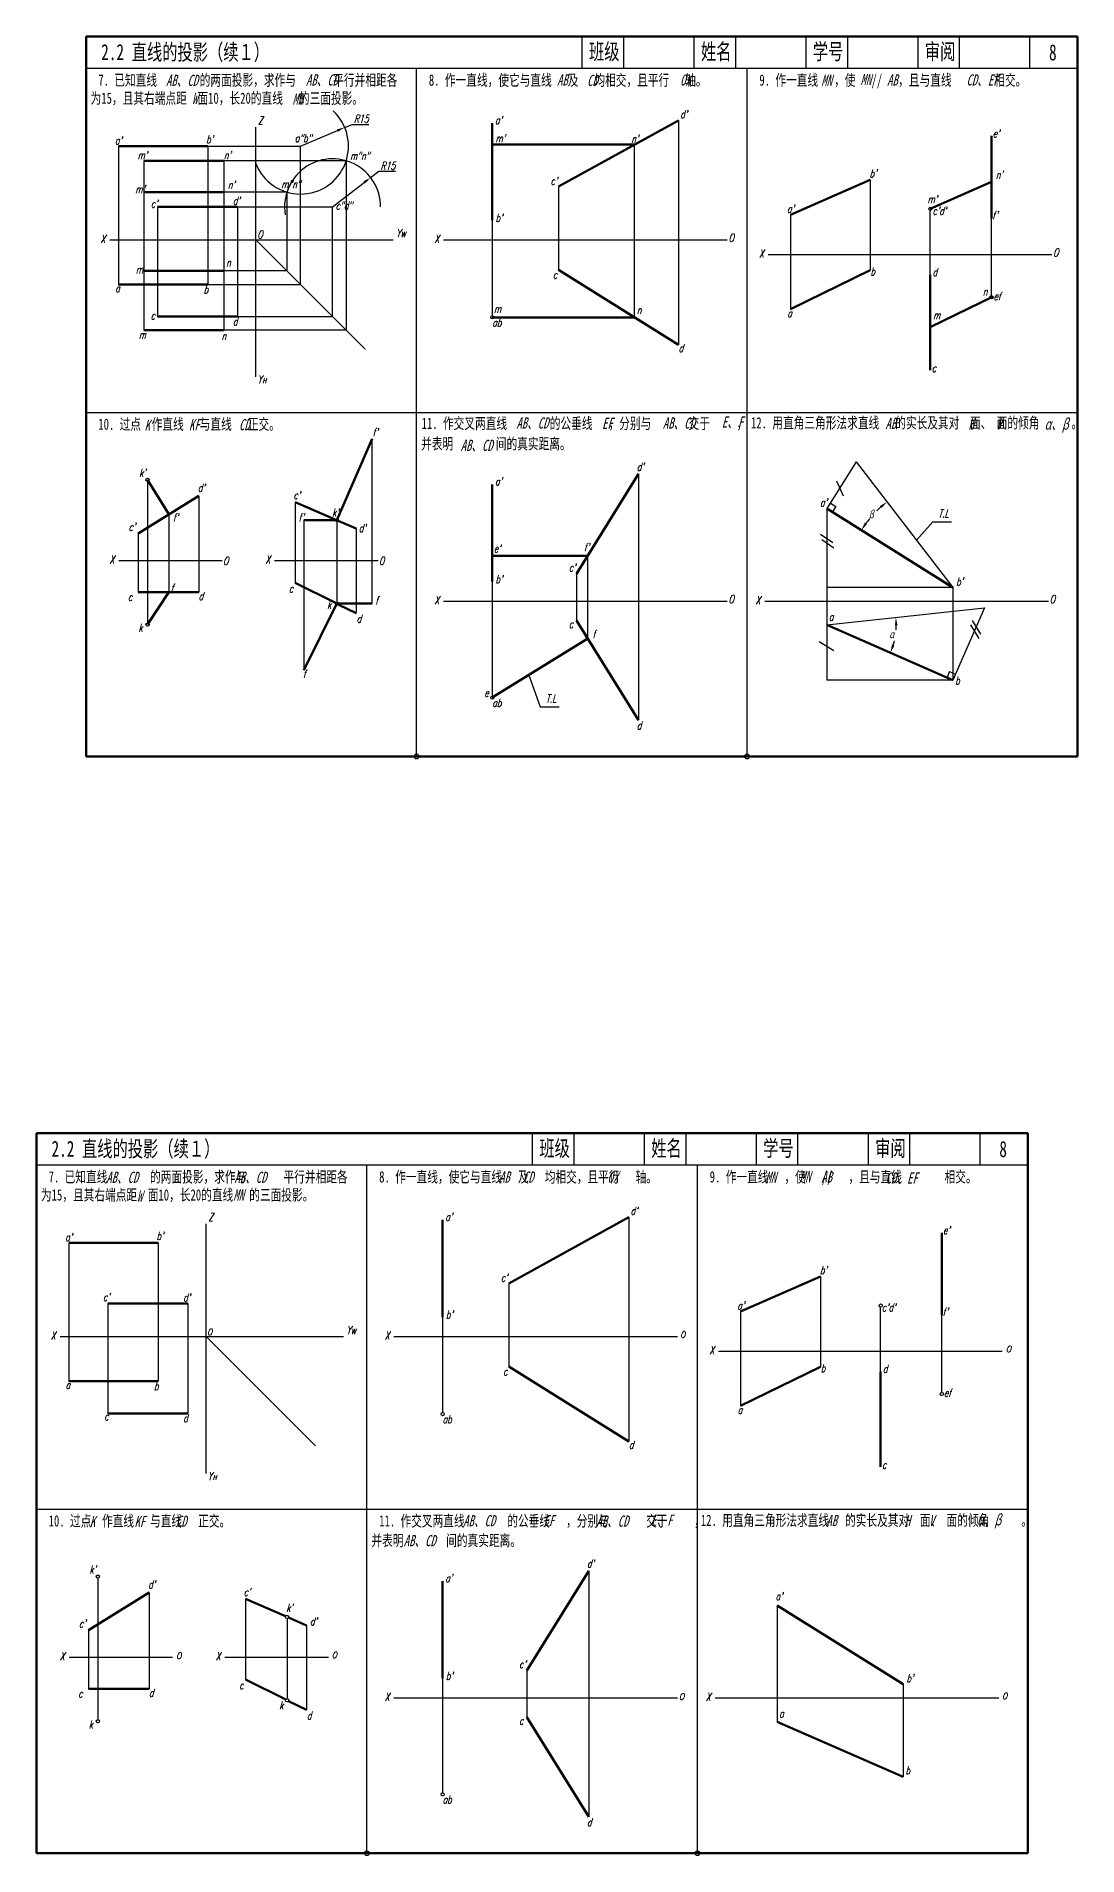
# Model space of a CAD drawing. Header units: millimetres. Extents: x -1022 to 1047, y 2161 to 2730.
# Drawn here: x -352 to -26, y 2161 to 2730 of the extents above; entities that cross this region are included whole.
import ezdxf

# ---------------------------------------------------------------- set-up
doc = ezdxf.new("R2010")
doc.units = ezdxf.units.MM
doc.header["$PDMODE"] = 33
doc.header["$PDSIZE"] = 1.5
doc.layers.get('Defpoints').update_dxf_attribs({"lineweight": 20})
for name, color, linetype, lineweight in [('标注', 7, 'Continuous', 25), ('标题文字', 7, 'Continuous', 25), ('答案作图线1', 5, 'Continuous', 25), ('答案作图线2', 6, 'Continuous', 25), ('答案标注', 1, 'Continuous', 25), ('答案粗实线', 1, 'Continuous', 50), ('答案细实线', 1, 'Continuous', 25), ('粗实线', 7, 'Continuous', 50), ('细实线', 7, 'Continuous', 25)]:
    doc.layers.add(name, color=color, linetype=linetype, lineweight=lineweight)
doc.styles.add('style1', font='txt.shx', dxfattribs={"width": 0.7, "oblique": 15})
doc.styles.add('字母标注-2.5号', font='txt.shx', dxfattribs={"width": 0.7, "oblique": 15, "height": 2.5})
doc.styles.add('尺寸文字1-2.5号', font='txt.shx', dxfattribs={"width": 0.7, "oblique": 15, "height": 2.5})
doc.styles.add('标题字母', font='SIMFANG.TTF', dxfattribs={"width": 0.7, "oblique": 15, "height": 3.5})
doc.styles.add('标题汉字1-5号', font='SimSun.ttf', dxfattribs={"width": 0.7, "height": 5})
doc.styles.add('标题汉字2-3.5号', font='SimSun.ttf', dxfattribs={"width": 0.7, "height": 3.5})
doc.dimstyles.new('尺寸25', dxfattribs={"dimtxt": 2.5, "dimasz": 2.5, "dimexe": 2, "dimexo": 0, "dimgap": 0.5, "dimtad": 1, "dimdec": 0, "dimdsep": 46, "dimtxsty": '尺寸文字1-2.5号', "dimcen": 0, "dimadec": 0, "dimazin": 0, "dimtfac": 1, "dimtdec": 0, "dimtmove": 0, "dimatfit": 3, "dimfxl": 0, "dimarcsym": 0})

# ---------------------------------------------------------------- blocks, each defined once
blk = doc.blocks.new('*D1')
at = {"layer": 'Defpoints', "color": 0}
for p in [(-255.55, 2701.21), (-269.37, 2695.38)]:
    blk.add_point(p, dxfattribs=at)
at = {"layer": '答案作图线2', "color": 0, "lineweight": -2}
for p, q in [((-269.37, 2695.38), (-257.86, 2700.24)), ((-255.55, 2701.21), (-253.25, 2702.18)), ((-253.25, 2702.18), (-248, 2702.18))]:
    blk.add_line(p, q, dxfattribs=at)
at = {"layer": '答案作图线2', "color": 0}
blk.add_solid([(-258.02, 2700.62), (-257.69, 2699.86), (-255.55, 2701.21)], dxfattribs=at)
at = {"layer": '答案作图线2', "color": 0, "insert": (-250.37, 2703.93), "char_height": 2.5, "attachment_point": 5, "style": '尺寸文字1-2.5号'}
blk.add_mtext('R15', dxfattribs=at)
blk = doc.blocks.new('*D2')
at = {"layer": 'Defpoints', "color": 0}
for p in [(-247.46, 2685.55), (-259.35, 2676.41)]:
    blk.add_point(p, dxfattribs=at)
at = {"layer": '答案作图线2', "color": 0, "lineweight": -2}
for p, q in [((-259.35, 2676.41), (-249.44, 2684.03)), ((-247.46, 2685.55), (-244.92, 2687.51)), ((-244.92, 2687.51), (-239.66, 2687.51))]:
    blk.add_line(p, q, dxfattribs=at)
at = {"layer": '答案作图线2', "color": 0}
blk.add_solid([(-249.69, 2684.36), (-249.19, 2683.7), (-247.46, 2685.55)], dxfattribs=at)
at = {"layer": '答案作图线2', "color": 0, "insert": (-242.04, 2689.26), "char_height": 2.5, "attachment_point": 5, "style": '尺寸文字1-2.5号'}
blk.add_mtext('R15', dxfattribs=at)

msp = doc.modelspace()

# ---------------------------------------------------------------- linework, layer by layer
for p, q in [((-233.09, 2504.66), (-233.09, 2719.66)), ((-129.76, 2504.66), (-129.76, 2719.66)), ((-336.42, 2612.16), (-26.42, 2612.16)), ((-248.62, 2161.99), (-248.62, 2376.99)), ((-145.29, 2161.99), (-145.29, 2376.99)), ((-351.95, 2269.49), (-41.95, 2269.49))]:
    msp.add_line(p, q)
for p in [(-233.09, 2504.66), (-129.76, 2504.66), (-248.62, 2161.99), (-145.29, 2161.99)]:
    msp.add_point(p)
at = {"layer": '答案作图线1'}
for p, q in [((-255.09, 2690.8), (-293.37, 2690.8)), ((-255.09, 2690.8), (-255.09, 2637.83)), ((-273.64, 2681), (-293.37, 2681)), ((-273.64, 2681), (-273.64, 2656.37)), ((-273.64, 2656.37), (-293.37, 2656.37)), ((-255.09, 2637.83), (-293.37, 2637.83)), ((-101.86, 2590.81), (-99.73, 2586.07)), ((-103.72, 2583.81), (-102.03, 2582.75)), ((-102.03, 2582.75), (-103.09, 2581.06)), ((-106.77, 2574.12), (-103, 2571.5)), ((-106.44, 2572.49), (-102.68, 2569.87)), ((-59.44, 2547.12), (-56.82, 2542.87)), ((-59.93, 2545.81), (-57.31, 2541.56)), ((-107.26, 2540.57), (-102.68, 2537.79)), ((-66.44, 2531.2), (-67.24, 2529.36)), ((-66.44, 2531.2), (-64.61, 2530.4))]:
    msp.add_line(p, q, dxfattribs=at)
at = {"layer": '答案作图线2'}
for p, q in [((-318.32, 2690.8), (-318.32, 2637.83)), ((-293.37, 2690.8), (-293.37, 2637.83)), ((-104.78, 2582.12), (-104.78, 2557.47)), ((-104.78, 2545.77), (-55.54, 2551.15)), ((-55.54, 2551.15), (-65.41, 2528.56))]:
    msp.add_line(p, q, dxfattribs=at)
for centre, radius, start, end in [((-65.41, 2557.47), 33.78, 131.8781, 134.7262), ((-65.41, 2557.47), 33.78, 141.0579, 143.7128), ((-104.78, 2545.77), 21.65, 355.9838, 359.6231), ((-104.78, 2545.77), 21.65, 343.0224, 346.603)]:
    msp.add_arc(centre, radius, start, end, dxfattribs=at)
for points in [[(-88.22, 2582.94), (-87.69, 2582.3), (-86.03, 2584.22)], [(-92.29, 2577.22), (-92.98, 2577.69), (-94.04, 2575.39)], [(-83.55, 2545.6), (-82.72, 2545.64), (-83.26, 2548.12)], [(-83.69, 2539.3), (-84.47, 2539.59), (-84.94, 2537.1)]]:
    msp.add_solid(points, dxfattribs=at)
at = {"layer": '答案粗实线'}
for p, q in [((-164.95, 2695.83), (-209.42, 2695.83)), ((-293.37, 2690.8), (-318.32, 2690.8)), ((-72.48, 2675.77), (-53.33, 2684.17)), ((-293.37, 2681), (-318.32, 2681)), ((-293.37, 2656.37), (-318.32, 2656.37)), ((-72.48, 2638.79), (-52.88, 2648.35)), ((-293.37, 2637.83), (-318.32, 2637.83)), ((-209.42, 2641.87), (-164.95, 2641.87)), ((-246.97, 2603.91), (-258.03, 2578.5)), ((-317.19, 2591.1), (-310.52, 2580.35)), ((-258.03, 2578.5), (-268.37, 2578.5)), ((-179.55, 2567.4), (-209.42, 2567.4)), ((-317.19, 2545.88), (-310.52, 2555.99)), ((-268.37, 2531.64), (-258.03, 2552.43)), ((-258.03, 2552.43), (-246.97, 2552.43)), ((-209.42, 2523.06), (-179.55, 2541.56))]:
    msp.add_line(p, q, dxfattribs=at)
at = {"layer": '答案细实线'}
for p, q in [((-298.32, 2695.38), (-269.37, 2695.38)), ((-269.37, 2652.11), (-269.37, 2695.38)), ((-164.95, 2641.87), (-164.95, 2695.83)), ((-289.07, 2676.41), (-259.35, 2676.41)), ((-259.35, 2642.09), (-259.35, 2676.41)), ((-298.32, 2652.11), (-269.37, 2652.11)), ((-289.07, 2642.09), (-259.35, 2642.09)), ((-246.97, 2552.43), (-246.97, 2603.91)), ((-95.66, 2596.7), (-104.78, 2582.12)), ((-95.66, 2596.7), (-65.41, 2557.47)), ((-310.52, 2580.35), (-310.52, 2555.99)), ((-268.37, 2578.5), (-268.37, 2531.64)), ((-76.77, 2572.21), (-71.74, 2577.99)), ((-71.74, 2577.99), (-65.81, 2577.99)), ((-179.55, 2541.56), (-179.55, 2567.4)), ((-65.41, 2557.47), (-104.78, 2557.47)), ((-104.78, 2545.77), (-104.78, 2528.56)), ((-198, 2530.11), (-194.44, 2520.18)), ((-65.41, 2528.56), (-104.78, 2528.56)), ((-194.44, 2520.18), (-188.51, 2520.18))]:
    msp.add_line(p, q, dxfattribs=at)
for centre, start, end in [((-269.37, 2695.38), 201.0429, 47.2664), ((-259.35, 2676.41), 0, 189.4144), ((-259.35, 2676.41), 214.8871, 214.8871)]:
    msp.add_arc(centre, 15, start, end, dxfattribs=at)
at = {"layer": '粗实线'}
for p, q in [((-336.42, 2729.66), (-336.42, 2504.66)), ((-26.42, 2729.66), (-336.42, 2729.66)), ((-26.42, 2504.66), (-26.42, 2729.66)), ((-209.42, 2702.51), (-209.42, 2672.19)), ((-188.67, 2682.72), (-151.24, 2703.41)), ((-298.32, 2695.38), (-326.29, 2695.38)), ((-53.33, 2672.73), (-53.33, 2698.55)), ((-116.23, 2673.95), (-91.32, 2684.88)), ((-289.07, 2676.41), (-314.04, 2676.41)), ((-188.67, 2656.75), (-151.24, 2633.26)), ((-116.23, 2644.48), (-91.32, 2656.63)), ((-72.48, 2625.35), (-72.48, 2655.11)), ((-326.29, 2652.11), (-298.32, 2652.11)), ((-289.07, 2642.09), (-314.04, 2642.09)), ((-183.05, 2561.75), (-163.74, 2592.94)), ((-209.42, 2589.64), (-209.42, 2559.32)), ((-301.2, 2586.14), (-320.14, 2574.37)), ((-271.04, 2584.16), (-258.49, 2578.7)), ((-104.78, 2582.12), (-65.41, 2557.47)), ((-257.57, 2578.3), (-251.98, 2575.87)), ((-271.04, 2558.9), (-258.48, 2552.65)), ((-320.14, 2555.99), (-301.2, 2555.99)), ((-257.58, 2552.2), (-251.98, 2549.42)), ((-183.05, 2547.2), (-163.74, 2516.01)), ((-104.78, 2545.77), (-65.41, 2528.56)), ((-336.42, 2504.66), (-26.42, 2504.66)), ((-351.95, 2386.99), (-351.95, 2161.99)), ((-41.95, 2386.99), (-351.95, 2386.99)), ((-41.95, 2161.99), (-41.95, 2386.99)), ((-224.95, 2359.84), (-224.95, 2329.52)), ((-204.21, 2340.05), (-166.77, 2360.73)), ((-68.86, 2330.06), (-68.86, 2355.88)), ((-313.85, 2352.71), (-341.82, 2352.71)), ((-131.77, 2331.27), (-106.85, 2342.21)), ((-304.6, 2333.74), (-329.57, 2333.74)), ((-204.21, 2314.08), (-166.77, 2290.59)), ((-131.77, 2301.81), (-106.85, 2313.96)), ((-341.82, 2309.44), (-313.85, 2309.44)), ((-88.01, 2282.68), (-88.01, 2312.44)), ((-304.6, 2299.42), (-329.57, 2299.42)), ((-224.95, 2246.97), (-224.95, 2216.65)), ((-198.58, 2219.08), (-179.27, 2250.27)), ((-316.73, 2243.47), (-335.67, 2231.7)), ((-286.58, 2241.49), (-274.02, 2236.03)), ((-273.1, 2235.63), (-267.51, 2233.19)), ((-120.32, 2239.44), (-80.94, 2214.8)), ((-335.67, 2213.32), (-316.73, 2213.32)), ((-286.58, 2216.23), (-274.01, 2209.98)), ((-273.11, 2209.53), (-267.51, 2206.75)), ((-198.58, 2204.53), (-179.27, 2173.34)), ((-120.32, 2203.09), (-80.94, 2185.89)), ((-351.95, 2161.99), (-41.95, 2161.99))]:
    msp.add_line(p, q, dxfattribs=at)
at = {"layer": '细实线'}
for p, q in [((-181.42, 2729.66), (-181.42, 2719.66)), ((-168.42, 2729.66), (-168.42, 2719.66)), ((-146.42, 2729.66), (-146.42, 2719.66)), ((-133.42, 2729.66), (-133.42, 2719.66)), ((-111.42, 2729.66), (-111.42, 2719.66)), ((-98.42, 2729.66), (-98.42, 2719.66)), ((-76.42, 2729.66), (-76.42, 2719.66)), ((-63.42, 2729.66), (-63.42, 2719.66)), ((-41.42, 2729.66), (-41.42, 2719.66)), ((-26.42, 2719.66), (-336.42, 2719.66)), ((-283.37, 2623.28), (-283.37, 2701.26)), ((-151.24, 2703.41), (-151.24, 2633.26)), ((-326.29, 2695.38), (-326.29, 2652.11)), ((-298.32, 2695.38), (-298.32, 2652.11)), ((-91.32, 2684.88), (-91.32, 2656.63)), ((-188.67, 2682.72), (-188.67, 2656.75)), ((-314.04, 2676.41), (-314.04, 2642.09)), ((-289.07, 2676.41), (-289.07, 2642.09)), ((-209.42, 2672.19), (-209.42, 2642.37)), ((-116.23, 2673.95), (-116.23, 2644.48)), ((-72.48, 2655.11), (-72.48, 2675.27)), ((-53.33, 2648.63), (-53.33, 2672.73)), ((-329.02, 2666.11), (-240.37, 2666.11)), ((-283.37, 2666.11), (-249.17, 2631.9)), ((-224.64, 2666.11), (-135.98, 2666.11)), ((-123.14, 2661.55), (-34.49, 2661.55)), ((-163.74, 2592.94), (-163.74, 2516.01)), ((-317.19, 2590.6), (-317.19, 2546.38)), ((-301.2, 2586.14), (-301.2, 2555.99)), ((-271.04, 2584.16), (-271.04, 2558.9)), ((-258.03, 2578), (-258.03, 2552.93)), ((-251.98, 2575.87), (-251.98, 2549.42)), ((-320.14, 2574.37), (-320.14, 2555.99)), ((-326.19, 2565.94), (-293.82, 2565.94)), ((-277.46, 2565.94), (-245.1, 2565.94)), ((-209.42, 2559.32), (-209.42, 2523.56)), ((-183.05, 2561.75), (-183.05, 2547.2)), ((-224.64, 2553.24), (-135.98, 2553.24)), ((-124.22, 2553.24), (-35.57, 2553.24)), ((-104.78, 2557.47), (-104.78, 2545.77)), ((-65.41, 2557.47), (-65.41, 2528.56)), ((-196.95, 2386.99), (-196.95, 2376.99)), ((-183.95, 2386.99), (-183.95, 2376.99)), ((-161.95, 2386.99), (-161.95, 2376.99)), ((-148.95, 2386.99), (-148.95, 2376.99)), ((-126.95, 2386.99), (-126.95, 2376.99)), ((-113.95, 2386.99), (-113.95, 2376.99)), ((-91.95, 2386.99), (-91.95, 2376.99)), ((-78.95, 2386.99), (-78.95, 2376.99)), ((-56.95, 2386.99), (-56.95, 2376.99)), ((-41.95, 2376.99), (-351.95, 2376.99)), ((-166.77, 2360.73), (-166.77, 2290.59)), ((-298.9, 2280.61), (-298.9, 2358.59)), ((-341.82, 2352.71), (-341.82, 2309.44)), ((-313.85, 2352.71), (-313.85, 2309.44)), ((-106.85, 2342.21), (-106.85, 2313.96)), ((-204.21, 2340.05), (-204.21, 2314.08)), ((-329.57, 2333.74), (-329.57, 2299.42)), ((-304.6, 2333.74), (-304.6, 2299.42)), ((-131.77, 2331.27), (-131.77, 2301.81)), ((-88.01, 2312.44), (-88.01, 2332.6)), ((-224.95, 2329.52), (-224.95, 2299.7)), ((-68.86, 2305.96), (-68.86, 2330.06)), ((-344.56, 2323.44), (-255.9, 2323.44)), ((-298.9, 2323.44), (-264.7, 2289.23)), ((-240.17, 2323.44), (-151.51, 2323.44)), ((-138.67, 2318.88), (-50.02, 2318.88)), ((-332.73, 2247.93), (-332.73, 2203.71)), ((-179.27, 2250.27), (-179.27, 2173.34)), ((-316.73, 2243.47), (-316.73, 2213.32)), ((-286.58, 2241.49), (-286.58, 2216.23)), ((-273.56, 2235.33), (-273.56, 2210.26)), ((-120.32, 2239.44), (-120.32, 2203.09)), ((-335.67, 2231.7), (-335.67, 2213.32)), ((-267.51, 2233.19), (-267.51, 2206.75)), ((-341.72, 2223.27), (-309.36, 2223.27)), ((-292.99, 2223.27), (-260.63, 2223.27)), ((-198.58, 2219.08), (-198.58, 2204.53)), ((-224.95, 2216.65), (-224.95, 2180.89)), ((-80.94, 2214.8), (-80.94, 2185.89)), ((-240.17, 2210.57), (-151.51, 2210.57)), ((-139.75, 2210.57), (-51.1, 2210.57))]:
    msp.add_line(p, q, dxfattribs=at)
for centre in [(-72.48, 2675.77), (-53.33, 2648.13), (-209.42, 2641.87), (-317.19, 2591.1), (-258.03, 2578.5), (-258.03, 2552.43), (-317.19, 2545.88), (-209.42, 2523.06), (-88.01, 2333.1), (-68.86, 2305.46), (-224.95, 2299.2), (-332.73, 2248.43), (-273.56, 2235.83), (-273.56, 2209.76), (-332.73, 2203.21), (-224.95, 2180.39)]:
    msp.add_circle(centre, 0.5, dxfattribs=at)

# ---------------------------------------------------------------- texts
at = {"layer": '标注', "oblique": 15, "width": 0.7}
for s, height, style, p in [("d'", 2.5, '字母标注-2.5号', (-150.66, 2704.08)), ('Z', 2.5, '字母标注-2.5号', (-282.67, 2702.18)), ("a'", 2.5, '字母标注-2.5号', (-208.57, 2702.25)), ("e'", 2.5, '字母标注-2.5号', (-52.96, 2698.06)), ("a'", 2.5, '字母标注-2.5号', (-327.41, 2695.9)), ("b'", 2.5, '字母标注-2.5号', (-298.88, 2696.3)), ('a"b"', 2.5, '字母标注-2.5号', (-271.17, 2696.65)), ("c'", 2.5, '字母标注-2.5号', (-191.21, 2683.23)), ("b'", 2.5, '字母标注-2.5号', (-91.45, 2685.61)), ("c'", 2.5, '字母标注-2.5号', (-316.17, 2676.13)), ("d'", 2.5, '字母标注-2.5号', (-290.51, 2677.06)), ('c"d"', 2.5, '字母标注-2.5号', (-258.39, 2675.53)), ("b'", 2.5, '字母标注-2.5号', (-208.4, 2671.72)), ("a'", 2.5, '字母标注-2.5号', (-117.28, 2674.52)), ("c'd'", 2.5, '字母标注-2.5号', (-71.78, 2673.89)), ("f'", 2.5, '字母标注-2.5号', (-53.08, 2672.53)), ('X', 2.5, '字母标注-2.5号', (-331.92, 2665.13)), ('O', 2.5, '字母标注-2.5号', (-282.86, 2666.53)), ('Yw', 2.5, '字母标注-2.5号', (-239.48, 2666.88)), ('X', 2.5, '字母标注-2.5号', (-227.54, 2665.13)), ('O', 2.5, '字母标注-2.5号', (-135.57, 2665.44)), ('X', 2.5, '字母标注-2.5号', (-126.04, 2660.58)), ('O', 2.5, '字母标注-2.5号', (-34.08, 2660.88)), ('c', 2.5, '字母标注-2.5号', (-190.5, 2653.95)), ('b', 2.5, '字母标注-2.5号', (-91.21, 2654.98)), ('d', 2.5, '字母标注-2.5号', (-71.78, 2654.73)), ('a', 2.5, '字母标注-2.5号', (-327.28, 2649.73)), ('b', 2.5, '字母标注-2.5号', (-299.66, 2649.34)), ('ef', 2.5, '字母标注-2.5号', (-52.68, 2647.23)), ('a', 2.5, '字母标注-2.5号', (-117.16, 2641.95)), ('c', 2.5, '字母标注-2.5号', (-316.2, 2641.17)), ('d', 2.5, '字母标注-2.5号', (-290.51, 2639.31)), ('ab', 2.5, '字母标注-2.5号', (-209.4, 2639.03)), ('d', 2.5, '字母标注-2.5号', (-151.16, 2631.02)), ('c', 2.5, '字母标注-2.5号', (-72.02, 2624.79)), ('Y', 2.5, '字母标注-2.5号', (-282.85, 2621.25)), ('H', 1.5, 'style1', (-281.3, 2621.33)), ("f'", 2.5, '字母标注-2.5号', (-246.84, 2604.74)), ("k'", 2.5, '字母标注-2.5号', (-319.8, 2592.08)), ("d'", 2.5, '字母标注-2.5号', (-164.26, 2593.88)), ("d'", 2.5, '字母标注-2.5号', (-301.46, 2587.38)), ("c'", 2.5, '字母标注-2.5号', (-271.59, 2585.03)), ("a'", 2.5, '字母标注-2.5号', (-208.57, 2589.38)), ("k'", 2.5, '字母标注-2.5号', (-259.5, 2579.66)), ("a'", 2.5, '字母标注-2.5号', (-106.96, 2582.75)), ('T.L', 2.5, '字母标注-2.5号', (-69.95, 2579.36)), ("c'", 2.5, '字母标注-2.5号', (-323.1, 2575.15)), ("f'", 2.5, '字母标注-2.5号', (-309.25, 2578.11)), ("f'", 2.5, '字母标注-2.5号', (-269.95, 2578.11)), ("d'", 2.5, '字母标注-2.5号', (-251.17, 2574.76)), ("e'", 2.5, '字母标注-2.5号', (-208.94, 2568.35)), ("f'", 2.5, '字母标注-2.5号', (-180.76, 2568.79)), ('X', 2.5, '字母标注-2.5号', (-329.09, 2564.96)), ('O', 2.5, '字母标注-2.5号', (-293.58, 2564.53)), ('X', 2.5, '字母标注-2.5号', (-280.36, 2564.96)), ('O', 2.5, '字母标注-2.5号', (-244.85, 2564.53)), ("c'", 2.5, '字母标注-2.5号', (-185.5, 2562.44)), ('f', 2.5, '字母标注-2.5号', (-309.94, 2556.06)), ("b'", 2.5, '字母标注-2.5号', (-208.4, 2558.85)), ("b'", 2.5, '字母标注-2.5号', (-64.42, 2558.07)), ('c', 2.5, '字母标注-2.5号', (-323.33, 2553.28)), ('d', 2.5, '字母标注-2.5号', (-301.22, 2553.52)), ('c', 2.5, '字母标注-2.5号', (-273, 2555.87)), ('k', 2.5, '字母标注-2.5号', (-261.07, 2550.85)), ('f', 2.5, '字母标注-2.5号', (-246.02, 2552.16)), ('X', 2.5, '字母标注-2.5号', (-227.54, 2552.26)), ('O', 2.5, '字母标注-2.5号', (-135.57, 2552.57)), ('X', 2.5, '字母标注-2.5号', (-127.12, 2552.26)), ('O', 2.5, '字母标注-2.5号', (-35.15, 2552.57)), ('d', 2.5, '字母标注-2.5号', (-251.84, 2546.47)), ('a', 2.5, '字母标注-2.5号', (-104.19, 2547.08)), ('k', 2.5, '字母标注-2.5号', (-320.04, 2543.65)), ('c', 2.5, '字母标注-2.5号', (-185.5, 2544.79)), ('f', 2.5, '字母标注-2.5号', (-178.09, 2541.67)), ('f', 2.5, '字母标注-2.5号', (-268.59, 2529.2)), ('b', 2.5, '字母标注-2.5号', (-64.71, 2527.18)), ('e', 2.5, '字母标注-2.5号', (-211.9, 2523.3)), ('T.L', 2.5, '字母标注-2.5号', (-192.65, 2521.55)), ('ab', 2.5, '字母标注-2.5号', (-209.4, 2520.22)), ('d', 2.5, '字母标注-2.5号', (-164.26, 2513.07)), ('Z', 2.5, '字母标注-2.5号', (-298.2, 2359.51)), ("a'", 2.5, '字母标注-2.5号', (-224.1, 2359.58)), ("d'", 2.5, '字母标注-2.5号', (-166.19, 2361.41)), ("a'", 2.5, '字母标注-2.5号', (-342.94, 2353.23)), ("b'", 2.5, '字母标注-2.5号', (-314.41, 2353.62)), ("e'", 2.5, '字母标注-2.5号', (-68.49, 2355.38)), ("c'", 2.5, '字母标注-2.5号', (-206.75, 2340.56)), ("b'", 2.5, '字母标注-2.5号', (-106.98, 2342.94)), ("c'", 2.5, '字母标注-2.5号', (-331.12, 2334.52)), ("d'", 2.5, '字母标注-2.5号', (-306.04, 2334.39)), ("b'", 2.5, '字母标注-2.5号', (-223.93, 2329.05)), ("a'", 2.5, '字母标注-2.5号', (-132.81, 2331.84)), ("c'd'", 2.5, '字母标注-2.5号', (-87.65, 2331.26)), ("f'", 2.5, '字母标注-2.5号', (-68.61, 2329.86)), ('X', 2.5, '字母标注-2.5号', (-347.46, 2322.46)), ('o', 3, 'style1', (-298.65, 2323.86)), ('Yw', 2.5, '字母标注-2.5号', (-255.01, 2324.21)), ('X', 2.5, '字母标注-2.5号', (-243.07, 2322.46)), ('o', 3, 'style1', (-150.74, 2323.06)), ('X', 2.5, '字母标注-2.5号', (-141.57, 2317.9)), ('o', 3, 'style1', (-48.91, 2318.54)), ('b', 2.5, '字母标注-2.5号', (-106.74, 2312.3)), ('d', 2.5, '字母标注-2.5号', (-87.31, 2312.06)), ('a', 2.5, '字母标注-2.5号', (-342.81, 2307.06)), ('b', 2.5, '字母标注-2.5号', (-315.19, 2306.67)), ('c', 2.5, '字母标注-2.5号', (-206.03, 2311.28)), ('ef', 2.5, '字母标注-2.5号', (-68.21, 2304.56)), ('c', 2.5, '字母标注-2.5号', (-330.74, 2297.23)), ('d', 2.5, '字母标注-2.5号', (-306.04, 2296.64)), ('ab', 2.5, '字母标注-2.5号', (-224.94, 2296.36)), ('a', 2.5, '字母标注-2.5号', (-132.69, 2299.28)), ('d', 2.5, '字母标注-2.5号', (-166.69, 2288.35)), ('Y', 2.5, '字母标注-2.5号', (-298.38, 2278.58)), ('H', 1.5, 'style1', (-296.83, 2278.66)), ('c', 2.5, '字母标注-2.5号', (-87.56, 2282.12)), ("k'", 2.5, '字母标注-2.5号', (-335.33, 2249.41)), ("d'", 2.5, '字母标注-2.5号', (-179.79, 2251.21)), ("d'", 2.5, '字母标注-2.5号', (-316.99, 2244.7)), ("a'", 2.5, '字母标注-2.5号', (-224.1, 2246.71)), ("c'", 2.5, '字母标注-2.5号', (-287.13, 2242.35)), ("k'", 2.5, '字母标注-2.5号', (-273.82, 2237.45)), ("a'", 2.5, '字母标注-2.5号', (-120.85, 2241.06)), ("c'", 2.5, '字母标注-2.5号', (-338.63, 2232.48)), ("d'", 2.5, '字母标注-2.5号', (-266.43, 2233.18)), ('X', 2.5, '字母标注-2.5号', (-344.62, 2222.29)), ('o', 3, 'style1', (-308.3, 2222.72)), ('X', 2.5, '字母标注-2.5号', (-295.89, 2222.29)), ('o', 3, 'style1', (-259.65, 2222.9)), ("b'", 2.5, '字母标注-2.5号', (-223.93, 2216.18)), ("c'", 2.5, '字母标注-2.5号', (-201.04, 2219.77)), ("b'", 2.5, '字母标注-2.5号', (-79.96, 2215.4)), ('c', 2.5, '字母标注-2.5号', (-338.86, 2210.61)), ('d', 2.5, '字母标注-2.5号', (-316.76, 2210.85)), ('c', 2.5, '字母标注-2.5号', (-288.54, 2213.2)), ('X', 2.5, '字母标注-2.5号', (-243.07, 2209.59)), ('o', 3, 'style1', (-151.11, 2209.93)), ('X', 2.5, '字母标注-2.5号', (-142.65, 2209.59)), ('o', 3, 'style1', (-50.1, 2210.11)), ('k', 2.5, '字母标注-2.5号', (-275.99, 2207)), ('d', 2.5, '字母标注-2.5号', (-267.37, 2203.79)), ('a', 2.5, '字母标注-2.5号', (-119.72, 2204.4)), ('k', 2.5, '字母标注-2.5号', (-335.57, 2200.97)), ('c', 2.5, '字母标注-2.5号', (-201.04, 2202.11)), ('b', 2.5, '字母标注-2.5号', (-80.24, 2186.64)), ('ab', 2.5, '字母标注-2.5号', (-224.94, 2177.55)), ('d', 2.5, '字母标注-2.5号', (-179.79, 2170.4))]:
    msp.add_text(s, height=height, dxfattribs=dict(at, style=style)).set_placement(p)
at = {"layer": '标题文字', "width": 0.7}
for s, height, style, p in [('2.2 直线的投影（续１）', 5, '标题汉字1-5号', (-331.69, 2722.26)), ('班级', 5, '标题汉字1-5号', (-179.2, 2722.43)), ('姓名', 5, '标题汉字1-5号', (-144.2, 2722.43)), ('学号', 5, '标题汉字1-5号', (-109.2, 2722.43)), ('审阅', 5, '标题汉字1-5号', (-74.2, 2722.43)), ('8', 5, '标题汉字1-5号', (-35.37, 2722.16)), ('7. 已知直线        的两面投影，求作与       平行并相距各', 3.5, '标题汉字2-3.5号', (-332.59, 2714.26)), ('8. 作一直线，使它与直线   及   均相交，且平行   轴。', 3.5, '标题汉字2-3.5号', (-229.25, 2714.26)), ('9. 作一直线   ，使   //   ，且与直线        相交。', 3.5, '标题汉字2-3.5号', (-125.92, 2714.26)), ('为15，且其右端点距  面10，长20的直线   的三面投影。', 3.5, '标题汉字2-3.5号', (-335, 2708.61)), ('10. 过点  作直线   与直线   正交。', 3.5, '标题汉字2-3.5号', (-332.59, 2606.76)), ('11. 作交叉两直线        的公垂线   ，分别与       交于     ，', 3.5, '标题汉字2-3.5号', (-231.51, 2607.01)), ('12. 用直角三角形法求直线   的实长及其对  面、 面的倾角      。', 3.5, '标题汉字2-3.5号', (-128.54, 2607.19)), ('并表明        间的真实距离。', 3.5, '标题汉字2-3.5号', (-231.67, 2600.64)), ('2.2 直线的投影（续１）', 5, '标题汉字1-5号', (-347.22, 2379.59)), ('班级', 5, '标题汉字1-5号', (-194.73, 2379.75)), ('姓名', 5, '标题汉字1-5号', (-159.73, 2379.75)), ('学号', 5, '标题汉字1-5号', (-124.73, 2379.75)), ('审阅', 5, '标题汉字1-5号', (-89.73, 2379.75)), ('8', 5, '标题汉字1-5号', (-50.9, 2379.49)), ('7. 已知直线        的两面投影，求作与       平行并相距各', 3.5, '标题汉字2-3.5号', (-348.12, 2371.58)), ('8. 作一直线，使它与直线   及   均相交，且平行   轴。', 3.5, '标题汉字2-3.5号', (-244.78, 2371.58)), ('9. 作一直线   ，使   //   ，且与直线        相交。', 3.5, '标题汉字2-3.5号', (-141.45, 2371.58)), ('为15，且其右端点距  面10，长20的直线   的三面投影。', 3.5, '标题汉字2-3.5号', (-350.53, 2365.93)), ('10. 过点  作直线   与直线   正交。', 3.5, '标题汉字2-3.5号', (-348.12, 2264.08)), ('11. 作交叉两直线        的公垂线   ，分别与       交于     ，', 3.5, '标题汉字2-3.5号', (-244.78, 2264.08)), ('12. 用直角三角形法求直线   的实长及其对  面、 面的倾角      。', 3.5, '标题汉字2-3.5号', (-144.22, 2264.27)), ('并表明        间的真实距离。', 3.5, '标题汉字2-3.5号', (-247.2, 2257.97))]:
    msp.add_text(s, height=height, dxfattribs=dict(at, style=style)).set_placement(p)
at = {"layer": '答案标注', "oblique": 15, "width": 0.7}
for s, style, p in [("m'", '字母标注-2.5号', (-208.41, 2696.57)), ("n'", '字母标注-2.5号', (-165.94, 2696.41)), ("m'", '字母标注-2.5号', (-320.3, 2691.29)), ("n'", '字母标注-2.5号', (-293.31, 2691.29)), ('m"n"', '字母标注-2.5号', (-253.88, 2691.11)), ("m'", '字母标注-2.5号', (-321.01, 2680.64)), ("n'", '字母标注-2.5号', (-292.07, 2682.06)), ('m"n"', '字母标注-2.5号', (-275.37, 2682.24)), ("n'", '字母标注-2.5号', (-52.01, 2685.19)), ("m'", '字母标注-2.5号', (-73.33, 2677.52)), ('m', '字母标注-2.5号', (-320.84, 2655.62)), ('n', '字母标注-2.5号', (-292.6, 2657.75)), ('n', '字母标注-2.5号', (-56.06, 2648.75)), ('m', '字母标注-2.5号', (-208.89, 2643.25)), ('n', '字母标注-2.5号', (-164.21, 2642.93)), ('m', '字母标注-2.5号', (-71.62, 2641.3)), ('m', '字母标注-2.5号', (-319.95, 2635.21)), ('n', '字母标注-2.5号', (-294.02, 2634.86)), ('β', '标题字母', (-91.73, 2579.09)), ('α', '标题字母', (-85.34, 2541.61))]:
    msp.add_text(s, height=2.5, dxfattribs=dict(at, style=style)).set_placement(p)
at = {"layer": '细实线', "style": '标题字母', "oblique": 15, "width": 0.7}
for s, p in [('AB、CD', (-311.42, 2714.17)), ('AB、CD', (-267.66, 2714.3)), ('AB', (-189.18, 2714.3)), ('CD', (-179.77, 2714.16)), ('OX', (-150.69, 2714.29)), ('MN', (-106.58, 2714.16)), ('MN', (-94.31, 2714.43)), ('AB', (-86, 2714.3)), ('CD、EF', (-61.18, 2714.3)), ('W', (-303.24, 2708.58)), ('MN', (-271.89, 2708.31)), ('K', (-318.15, 2606.42)), ('KF', (-304.25, 2606.59)), ('CD', (-288.62, 2606.59)), ('AB、CD', (-201.89, 2607.12)), ('EF', (-175.11, 2607.01)), ('AB、CD', (-156.1, 2607.11)), ('E、F', (-137.66, 2607.43)), ('AB', (-86.49, 2607.01)), ('H', (-60.53, 2606.79)), ('V', (-51.81, 2607.01)), ('α、β', (-36.76, 2606.79)), ('AB、CD', (-219.31, 2600.13)), ('AB、CD', (-330.11, 2371.43)), ('AB、CD', (-290.03, 2371.43)), ('AB', (-207.29, 2371.5)), ('CD', (-199.84, 2371.5)), ('OX', (-173.35, 2371.5)), ('MN', (-124, 2371.44)), ('MN', (-113.27, 2371.63)), ('AB', (-106.56, 2371.51)), ('CD、EF', (-86.43, 2371.23)), ('W', (-320.48, 2365.57)), ('MN', (-290.39, 2365.89)), ('α、β', (-57.85, 2264.4)), ('K', (-335.25, 2263.88)), ('KF', (-321.3, 2263.88)), ('CD', (-308.33, 2263.97)), ('AB、CD', (-218.52, 2264.12)), ('EF', (-193.4, 2264.18)), ('AB、CD', (-176.89, 2264.01)), ('E、F', (-159.75, 2264.3)), ('AB', (-104.99, 2264.18)), ('H', (-80.47, 2264.18)), ('V', (-72.93, 2264.18)), ('AB、CD', (-237.11, 2257.91))]:
    msp.add_text(s, height=3.5, dxfattribs=at).set_placement(p)

# ---------------------------------------------------------------- dimensions: what is measured, and where the dimension line sits
at = {"layer": '答案作图线2'}
for center, mpoint, picture, middle in [((-269.37, 2695.38), (-255.55, 2701.21), '*D1', (-250.37, 2702.18)), ((-259.35, 2676.41), (-247.46, 2685.55), '*D2', (-242.04, 2687.51))]:
    dim = msp.add_radius_dim(center=center, mpoint=mpoint, dimstyle='尺寸25', override={"dimtoh": 1, "dimatfit": 2}, dxfattribs=at)
    dim.commit()
    dim.dimension.update_dxf_attribs({"geometry": picture, "text_midpoint": middle, "dimtype": 164})

doc.saveas('drawing.dxf')
